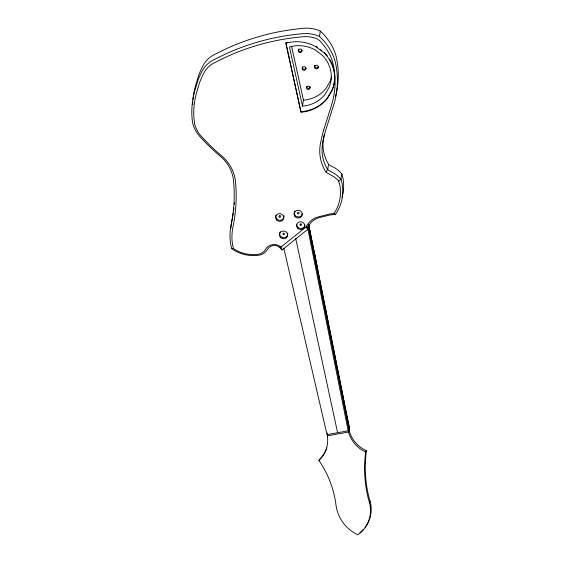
<?xml version="1.0" encoding="UTF-8"?>
<svg xmlns="http://www.w3.org/2000/svg" width="563" height="563" viewBox="0 0 563 563"><rect width="100%" height="100%" fill="white"/><g stroke="black" fill="none" stroke-linecap="round" stroke-linejoin="round"><path stroke-width="0.84" d="M282.014 250.014L280.135 247.854L280.254 246.481A9.923 9.36 9.3 0 0 266.573 247.889L265.25 249.824A11.457 10.803 9.3 0 1 260.043 253.864L257.256 254.406A33.238 31.352 9.3 0 1 234.771 249.437L233.448 248.55L231.745 248.67A53.33 50.304 9.3 0 1 230.978 225.967A170.279 160.61 9.3 0 0 233.589 181.089A38.819 36.616 9.3 0 0 220.323 156.24A200.329 188.957 9.3 0 1 199.64 136.274A32.007 30.191 9.3 0 1 192.455 122.058A87.497 82.529 9.3 0 1 196.107 86.477A67.271 63.45 9.3 0 1 202.026 71.367A26.574 25.068 9.3 0 1 214.996 59.235A226.319 213.476 9.3 0 1 250.268 44.35L257.629 42.077A226.319 213.476 9.3 0 1 303.253 33.639A30.676 28.931 9.3 0 1 319.432 36.447A57.32 54.069 9.3 0 1 334.908 60.389A91.86 86.646 9.3 0 1 333.338 106.041L325.914 129.624A91.917 86.702 9.3 0 0 323.605 138.934L322.979 141.651A41.19 38.854 9.3 0 0 327.68 169.639L329.658 171.089A28.622 26.996 9.3 0 1 340.96 179.217A44.927 42.38 9.3 0 1 335.421 214.397L330.157 214.939L319.411 217.592A18.199 17.171 9.3 0 0 307.87 227.276L305.955 227.072L281.071 247.03L282.014 250.014L307.87 229.275L308.489 225.517M301.015 112.206L285.814 43.217A37.376 35.258 9.3 0 1 316.033 46.806L324.218 53.021A37.376 35.258 9.3 0 1 332.332 89.834L327.406 98.412A37.376 35.258 9.3 0 1 301.015 112.206L285.898 42.704A37.376 35.258 9.3 0 1 287.552 42.267M302.479 106.118L289.445 46.961A32.049 30.233 9.3 0 1 315.357 50.037L322.374 55.371A32.049 30.233 9.3 0 1 329.334 86.934L325.111 94.295A32.049 30.233 9.3 0 1 302.479 106.118L303.45 100.186L291.55 46.173M319.432 36.447L320.312 31.078A30.676 28.931 9.3 0 0 304.133 28.263A226.319 213.476 9.3 0 0 258.516 36.708L251.147 38.974A226.319 213.476 9.3 0 0 215.875 53.865A26.574 25.068 9.3 0 0 202.905 65.991A67.271 63.45 9.3 0 0 196.987 81.1A87.497 82.529 9.3 0 0 193.01 99.524M308.116 225.77L307.87 229.275L305.955 227.072L306.476 226.016A20.338 19.184 9.3 0 1 316.92 217.255L329.517 214.031L333.979 213.532L335.421 214.397M323.275 139.434A41.19 38.854 9.3 0 0 328.56 164.262L327.68 169.639L325.85 172.025L329.679 174.446A26.482 24.976 9.3 0 1 338.419 180.737L339.503 183.665A42.788 40.36 9.3 0 1 335.062 211.857L333.979 213.532M328.56 164.262L330.537 165.712A28.622 26.996 9.3 0 1 341.84 173.84L340.96 179.217L338.842 181.209M309.678 229.514L308.735 224.384M309.756 229.894L311.093 236.819M312.669 244.469L311.17 237.199M312.746 244.849L314.238 252.527M317.828 270.296L319.629 279.318M319.707 279.705L321.614 289.248M325.935 310.867L323.76 300.135M326.005 311.248L328.285 322.634M330.777 335.126L328.335 323.021M330.854 335.506L333.423 348.363M333.5 348.743L336.224 362.396M336.301 362.776L339.193 377.252M327.356 433.038L327.328 435.853A28.396 27.911 28.5 0 1 318.918 460.45A101.91 100.172 28.5 0 1 335.998 505.053A38.122 37.475 28.5 0 0 357.878 534.85A30.451 29.93 28.5 0 0 369.363 502.414L370.053 501.14L369.124 497.868A125.296 123.156 28.5 0 1 366.407 450.738A30.958 30.43 28.5 0 1 349.173 430.765L308.285 226.263M339.271 377.632L342.339 393.009M342.417 393.396L345.71 409.864M345.781 410.244L349.285 427.38M348.673 428.422L348.18 430.815L348.483 432.032A30.958 30.43 28.5 0 0 365.718 452.005A125.296 123.156 28.5 0 0 368.427 499.135L369.363 502.414M349.088 428.352L349.356 427.021L349.595 430.688L308.454 225.179M324.014 135.599L324.323 134.24M323.683 130.109L331.121 106.484A89.721 84.626 9.3 0 0 333.563 65.927L331.952 59.854A55.181 52.049 9.3 0 0 319.488 40.585L317.18 38.833A28.544 26.918 9.3 0 0 303.295 36.729A224.165 211.442 9.3 0 0 258.114 45.089L250.824 47.334A224.433 211.688 9.3 0 0 215.819 62.113L214.01 62.957A24.434 23.048 9.3 0 0 204.658 71.705L203.757 73.387A65.195 61.494 9.3 0 0 198.331 86.765L196.473 93.015A85.358 80.516 9.3 0 0 193.918 117.906L194.643 124.001A29.888 28.192 9.3 0 0 201.097 136.077A198.282 187.022 9.3 0 0 221.576 155.838L223.483 157.534A40.944 38.622 9.3 0 1 235.545 182.004A172.398 162.608 9.3 0 1 232.899 227.438A51.24 48.327 9.3 0 0 233.166 247.481L233.448 248.55M318.918 460.45L319.615 459.183A28.396 27.911 28.5 0 0 326.899 447.951M349.173 430.765L348.483 432.032L327.328 435.853M365.718 452.005L366.407 450.738M315.934 261L314.393 252.71L317.75 269.909L316.012 261.38M321.663 289.642L323.683 299.755M280.254 246.481L281.071 247.03M316.117 46.286L317.405 47.264M320.614 49.706L321.895 50.677M324.379 169.449L325.85 172.025M283.815 248.156L327.026 434.629L348.18 430.815L307.623 227.797M295.709 238.487L337.603 432.722M308.862 225.397L349.243 427.577M370.053 501.14A30.451 29.93 28.5 0 1 365.169 527.257M363.198 529.586A30.451 29.93 28.5 0 1 359.806 532.668M323.394 138.639A41.19 38.854 9.3 0 1 323.859 136.281M304.914 224.841A4.096 3.864 9.3 0 1 300.6 228.416A4.096 3.864 9.3 0 1 296.736 224.271M302.387 213.37A4.096 3.864 9.3 0 1 297.018 216.734A4.096 3.864 9.3 0 1 294.871 210.9M324.387 169.449A43.302 40.846 9.3 0 1 320.706 142.298L321.811 137.217A93.922 88.588 9.3 0 1 323.683 130.109M342.403 195.825A44.927 42.38 9.3 0 1 341.994 197.303M341.84 173.84A44.927 42.38 9.3 0 1 342.586 195.087M192.715 104.662A87.497 82.529 9.3 0 1 192.82 102.093M231.745 248.67A35.378 33.372 9.3 0 0 260.197 254.962A13.589 12.822 9.3 0 0 267.692 249.142A7.783 7.34 9.3 0 1 280.135 247.854M320.312 31.078A57.32 54.069 9.3 0 1 335.794 55.012A91.86 86.646 9.3 0 1 336.421 92.564M336.238 93.381A91.86 86.646 9.3 0 1 335.421 96.639M283.879 215.678A4.096 3.864 9.3 0 1 279.642 220.267A4.096 3.864 9.3 0 1 275.983 215.129M287.714 233.117A4.096 3.864 9.3 0 1 282.95 237.628A4.096 3.864 9.3 0 1 280.283 231.66M301.099 111.692A37.376 35.258 9.3 0 0 327.49 97.899L332.416 89.313A37.376 35.258 9.3 0 0 334.633 74.809M324.302 52.507A37.376 35.258 9.3 0 1 327.645 56.356M329.552 59.15A37.376 35.258 9.3 0 1 333.732 69.108M333.922 69.911A37.376 35.258 9.3 0 1 334.471 73.155M331.551 76.962A32.049 30.233 9.3 0 1 330.305 81.002L326.083 88.356A32.049 30.233 9.3 0 1 303.45 100.186M306.033 67.996A1.921 1.809 9.3 0 1 303.619 69.108A1.921 1.809 9.3 0 1 302.394 66.8M310.248 86.864A1.773 1.675 9.3 0 1 307.926 88.321L307.511 88.124A1.773 1.675 9.3 0 1 306.708 86.618M302.12 50.29A1.907 1.802 9.3 0 1 301.909 50.712L301.585 51.064A1.907 1.802 9.3 0 1 298.503 49.101M318.419 66.617A1.921 1.809 9.3 0 1 318.208 67.039L317.877 67.391A1.921 1.809 9.3 0 1 316.005 67.729L315.554 67.518A1.921 1.809 9.3 0 1 314.78 65.421M230.893 228.149A53.33 50.304 9.3 0 1 231.857 220.59A170.279 160.61 9.3 0 0 233.216 213.201M234.504 202.764A170.279 160.61 9.3 0 1 234.363 204.263M233.948 207.993A170.279 160.61 9.3 0 1 233.554 210.97M298.869 49.41L298.545 49.755A1.907 1.802 9.3 0 0 301.409 52.134L301.733 51.789A1.907 1.802 9.3 0 0 298.869 49.41M315.146 65.723L314.823 66.075A1.921 1.809 9.3 0 0 315.379 68.587L315.829 68.806A1.921 1.809 9.3 0 0 317.701 68.468L318.032 68.116A1.921 1.809 9.3 0 0 317.476 65.597L317.025 65.385A1.921 1.809 9.3 0 0 315.146 65.723M309.27 86.428L308.855 86.23A1.773 1.675 9.3 0 0 307.335 89.2L307.75 89.397A1.773 1.675 9.3 0 0 309.27 86.428M297.602 228.156A4.096 3.864 9.3 0 0 304.541 226.91A4.096 3.864 9.3 0 0 299.812 221.829A4.096 3.864 9.3 0 0 297.602 228.156M300.241 225.038A0.781 0.739 9.3 0 0 301.571 224.799A0.781 0.739 9.3 0 0 300.663 223.828A0.781 0.739 9.3 0 0 300.241 225.038M295.068 216.685A4.096 3.864 9.3 0 0 302.007 215.432A4.096 3.864 9.3 0 0 297.285 210.351A4.096 3.864 9.3 0 0 295.068 216.685M283.161 234.292A0.739 0.697 9.3 0 0 284.406 234.067A0.739 0.697 9.3 0 0 283.562 233.152A0.739 0.697 9.3 0 0 283.161 234.292M280.487 237.438A4.096 3.864 9.3 0 0 287.426 236.193A4.096 3.864 9.3 0 0 282.696 231.111A4.096 3.864 9.3 0 0 280.487 237.438M276.644 220.006A4.096 3.864 9.3 0 0 283.583 218.754A4.096 3.864 9.3 0 0 278.854 213.673A4.096 3.864 9.3 0 0 276.644 220.006M297.7 213.574A0.802 0.753 9.3 0 0 299.059 213.328A0.802 0.753 9.3 0 0 298.137 212.335A0.802 0.753 9.3 0 0 297.7 213.574M279.199 216.959A0.901 0.852 9.3 0 0 280.726 216.685A0.901 0.852 9.3 0 0 279.684 215.566A0.901 0.852 9.3 0 0 279.199 216.959M302.613 69.657A1.921 1.809 9.3 0 0 305.857 69.066A1.921 1.809 9.3 0 0 303.647 66.687A1.921 1.809 9.3 0 0 302.613 69.657"/></g></svg>
